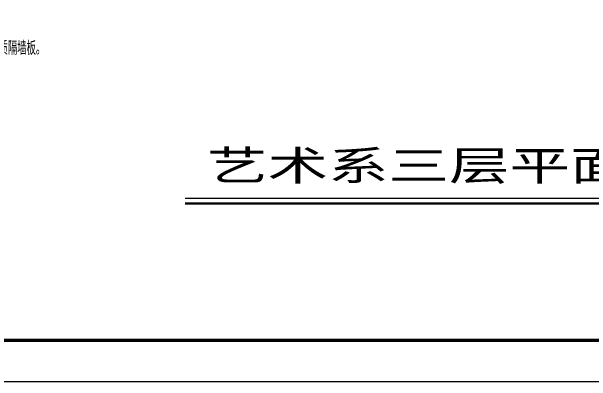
# Model space of a CAD drawing. Extents: x -307567 to 704339, y -10277 to 165507.
# Drawn here: x 128064 to 159829, y -10277 to 9998 of the extents above; entities that cross this region are included whole.
import ezdxf
from ezdxf.enums import TextEntityAlignment as Align

# ---------------------------------------------------------------- set-up
doc = ezdxf.new("R2010")
doc.units = 0
doc.header["$MEASUREMENT"] = 0
for name, color, linetype, lineweight in [('AXIS', 7, 'CONTINUOUS', 5), ('ziti', 32, 'CONTINUOUS', 0), ('我的', 255, 'CONTINUOUS', 0)]:
    doc.layers.add(name, color=color, linetype=linetype, lineweight=lineweight)
doc.layers.add('JELIBTLTC', color=3, linetype='CONTINUOUS')
doc.styles.add('HZ', font='txt', dxfattribs={"width": 0.7, "height": 5, "bigfont": 'STF:宋体'})
doc.styles.add('JELIBTLZX1', font='arial.ttf', dxfattribs={"width": 0.65})

msp = doc.modelspace()

# ---------------------------------------------------------------- linework, layer by layer
at = {"layer": 'AXIS', "color": 0}
msp.add_lwpolyline([(211123.29347, 165506.44355), (80863.18581, 165506.44355), (80863.18581, -10277.09273), (211123.29347, -10277.09273)], close=True, dxfattribs=at)
at = {"layer": 'AXIS', "color": 0, "const_width": 180.29081}
msp.add_lwpolyline([(208869.65839, 163252.80847), (83116.82089, 163252.80847), (83116.82089, -8023.45765), (208869.65839, -8023.45765)], close=True, dxfattribs=at)
at = {"layer": '我的', "color": 0, "linetype": 'ByBlock', "lineweight": 20}
msp.add_line((137572.83015, -226.04842), (175545.72865, -226.04842), dxfattribs=at)
at = {"layer": '我的', "color": 0, "linetype": 'ByBlock', "lineweight": 30}
msp.add_line((137572.83015, -526.04842), (175545.72865, -526.04842), dxfattribs=at)

# ---------------------------------------------------------------- texts
at = {"layer": 'JELIBTLTC', "color": 0, "lineweight": 0, "style": 'JELIBTLZX1', "width": 1.5}
msp.add_text('艺术系三层平面图1:450', height=1620, dxfattribs=at).set_placement((138771.02617, 747.62135))
at = {"layer": 'ziti', "color": 0, "style": 'HZ', "width": 0.48877}
msp.add_text('注:1.标注120厚的墙体均为轻质隔墙板。', height=749.9906251, dxfattribs=at).set_placement((120526.50151, 7624.75088), (129910.75921, 7624.75088), align=Align.FIT)

doc.saveas('drawing.dxf')
